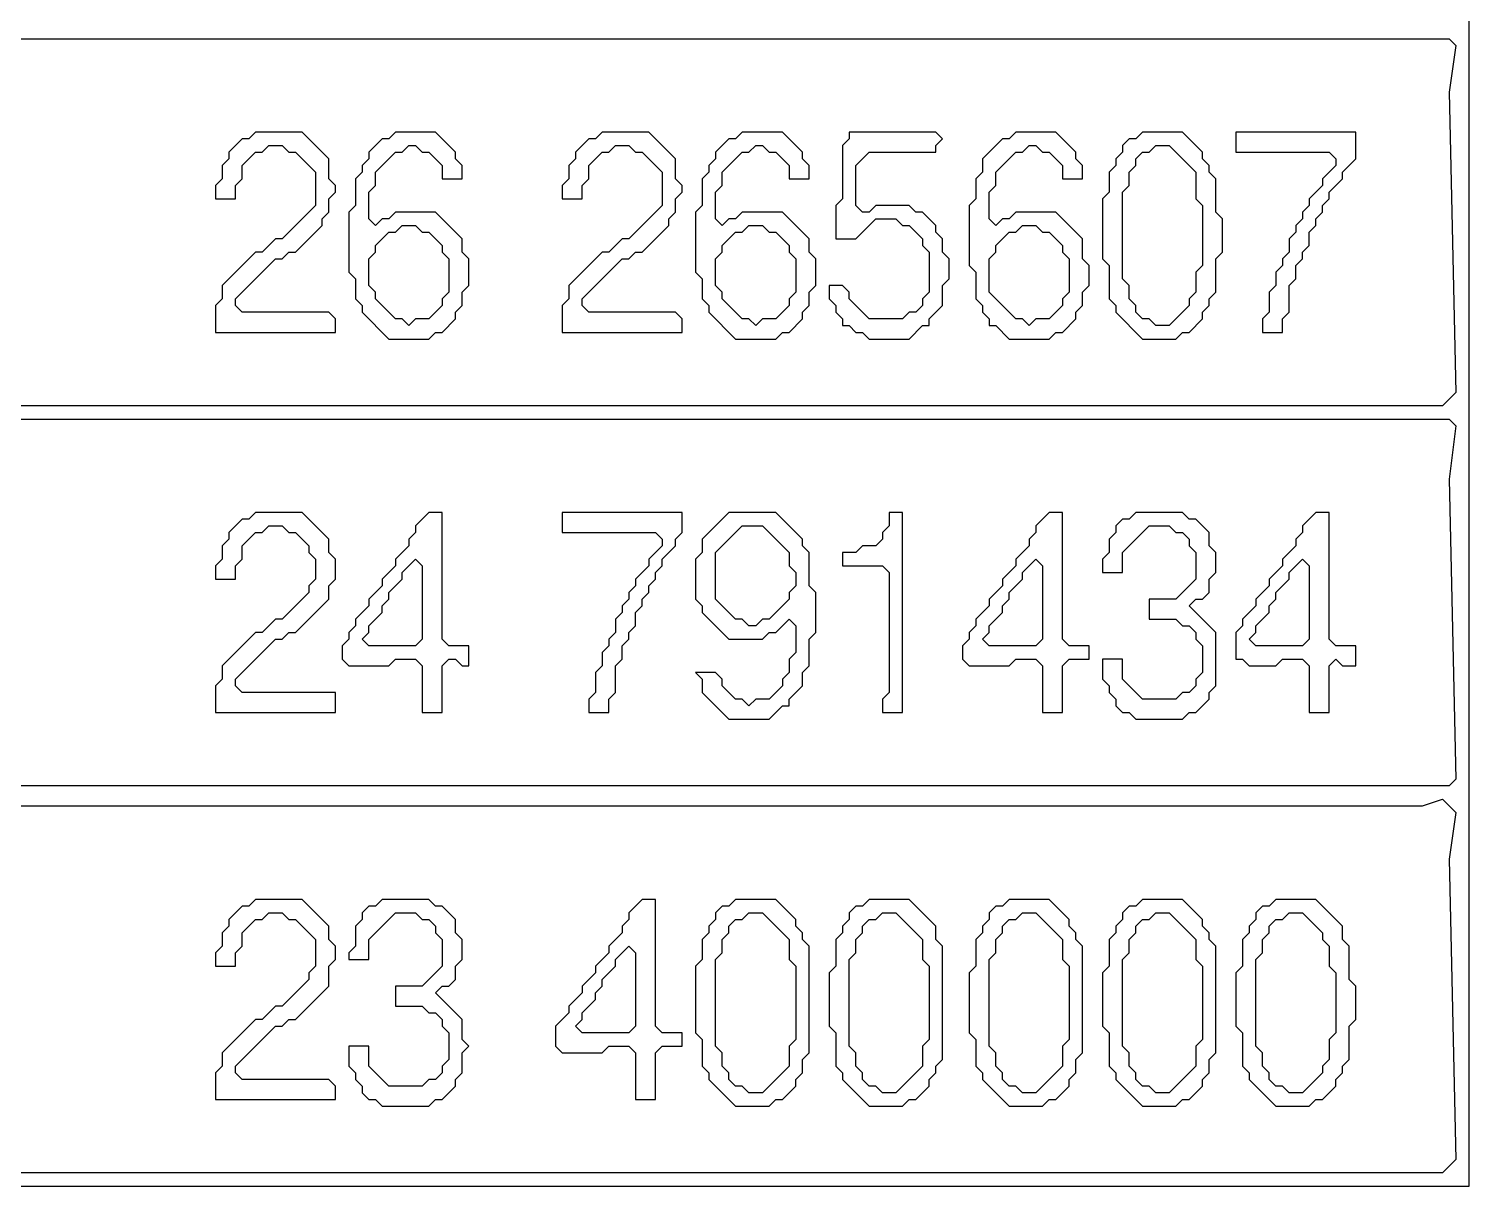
# Model space of a CAD drawing. Extents: x 17 to 323, y -435 to -5.
# Drawn here: x 232.3 to 253.9, y -262.3 to -244.95 of the extents above; entities that cross this region are included whole.
import ezdxf

# ---------------------------------------------------------------- set-up
doc = ezdxf.new("R2010")
doc.units = 0

msp = doc.modelspace()

# ---------------------------------------------------------------- linework, layer by layer
at = {"layer": 'CONTOURS'}
for p, q in [((253.9, -262.3), (253.9, -158.7)), ((210.9, -245.1), (253.6, -245.1)), ((253.6, -245.1), (253.7, -245.2)), ((253.7, -245.2), (253.6, -245.9)), ((253.6, -245.9), (253.7, -250.4)), ((235.5, -246.6), (235.3, -246.8)), ((235.6, -246.6), (235.5, -246.6)), ((235.7, -246.5), (235.6, -246.6)), ((236.4, -246.5), (235.7, -246.5)), ((236.8, -246.9), (236.4, -246.5)), ((237.6, -246.6), (237.4, -246.8)), ((237.7, -246.6), (237.6, -246.6)), ((237.8, -246.5), (237.7, -246.6)), ((238.4, -246.5), (237.8, -246.5)), ((238.7, -246.8), (238.4, -246.5)), ((240.7, -246.6), (240.5, -246.8)), ((240.8, -246.6), (240.7, -246.6)), ((240.9, -246.5), (240.8, -246.6)), ((241.6, -246.5), (240.9, -246.5)), ((242, -246.9), (241.6, -246.5)), ((242.8, -246.6), (242.6, -246.8)), ((242.9, -246.6), (242.8, -246.6)), ((243, -246.5), (242.9, -246.6)), ((243.6, -246.5), (243, -246.5)), ((243.9, -246.8), (243.6, -246.5)), ((244.6, -246.6), (244.5, -246.7)), ((244.6, -246.5), (244.6, -246.6)), ((245.9, -246.5), (244.6, -246.5)), ((246, -246.6), (245.9, -246.5)), ((245.9, -246.7), (246, -246.6)), ((246.9, -246.6), (246.6, -246.9)), ((247, -246.6), (246.9, -246.6)), ((247.1, -246.5), (247, -246.6)), ((247.7, -246.5), (247.1, -246.5)), ((248, -246.8), (247.7, -246.5)), ((248.8, -246.6), (248.7, -246.7)), ((248.9, -246.6), (248.8, -246.6)), ((249, -246.5), (248.9, -246.6)), ((249.6, -246.5), (249, -246.5)), ((249.9, -246.8), (249.6, -246.5)), ((252.2, -246.5), (250.4, -246.5)), ((250.4, -246.5), (250.4, -246.8)), ((252.2, -246.9), (252.2, -246.5)), ((235.3, -246.8), (235.3, -246.9)), ((235.5, -247), (235.7, -246.8)), ((235.7, -246.8), (235.8, -246.8)), ((235.8, -246.8), (235.9, -246.7)), ((235.9, -246.7), (236.1, -246.7)), ((236.1, -246.7), (236.2, -246.8)), ((236.2, -246.8), (236.3, -246.8)), ((236.3, -246.8), (236.6, -247.1)), ((237.4, -246.8), (237.4, -246.9)), ((237.5, -247.1), (237.8, -246.8)), ((237.8, -246.8), (237.9, -246.8)), ((237.9, -246.8), (238, -246.7)), ((238, -246.7), (238.1, -246.7)), ((238.1, -246.7), (238.2, -246.8)), ((238.2, -246.8), (238.3, -246.8)), ((238.3, -246.8), (238.5, -247)), ((238.7, -246.9), (238.7, -246.8)), ((240.5, -246.8), (240.5, -246.9)), ((240.7, -247), (240.9, -246.8)), ((240.9, -246.8), (241, -246.8)), ((241, -246.8), (241.1, -246.7)), ((241.1, -246.7), (241.3, -246.7)), ((241.3, -246.7), (241.4, -246.8)), ((241.4, -246.8), (241.5, -246.8)), ((241.5, -246.8), (241.8, -247.1)), ((242.6, -246.8), (242.6, -246.9)), ((242.7, -247.1), (243, -246.8)), ((243, -246.8), (243.1, -246.8)), ((243.1, -246.8), (243.2, -246.7)), ((243.2, -246.7), (243.3, -246.7)), ((243.3, -246.7), (243.4, -246.8)), ((243.4, -246.8), (243.5, -246.8)), ((243.5, -246.8), (243.7, -247)), ((243.9, -246.9), (243.9, -246.8)), ((244.5, -246.7), (244.5, -247.5)), ((244.7, -247), (244.9, -246.8)), ((244.9, -246.8), (245.9, -246.8)), ((245.9, -246.8), (245.9, -246.7)), ((246.8, -247.1), (247.1, -246.8)), ((247.1, -246.8), (247.2, -246.8)), ((247.2, -246.8), (247.3, -246.7)), ((247.3, -246.7), (247.4, -246.7)), ((247.4, -246.7), (247.5, -246.8)), ((247.5, -246.8), (247.6, -246.8)), ((247.6, -246.8), (247.8, -247)), ((248, -246.9), (248, -246.8)), ((248.7, -246.8), (248.6, -246.9)), ((248.7, -246.7), (248.7, -246.8)), ((248.9, -246.9), (249, -246.8)), ((249, -246.8), (249.1, -246.8)), ((249.1, -246.8), (249.2, -246.7)), ((249.2, -246.7), (249.4, -246.7)), ((249.4, -246.7), (249.8, -247.1)), ((249.9, -246.9), (249.9, -246.8)), ((250.4, -246.8), (251.8, -246.8)), ((251.8, -246.8), (251.9, -246.9)), ((235.3, -246.9), (235.2, -247)), ((235.2, -247), (235.2, -247.2)), ((235.5, -247.2), (235.5, -247)), ((236.6, -247.1), (236.6, -247.6)), ((236.8, -247.2), (236.8, -246.9)), ((237.3, -247.1), (237.2, -247.2)), ((237.4, -246.9), (237.3, -247)), ((237.3, -247), (237.3, -247.1)), ((237.5, -247.3), (237.5, -247.1)), ((238.5, -247), (238.5, -247.2)), ((238.8, -247), (238.7, -246.9)), ((238.8, -247.2), (238.8, -247)), ((240.5, -246.9), (240.4, -247)), ((240.4, -247), (240.4, -247.2)), ((240.7, -247.2), (240.7, -247)), ((241.8, -247.1), (241.8, -247.6)), ((242, -247.2), (242, -246.9)), ((242.5, -247.1), (242.4, -247.2)), ((242.6, -246.9), (242.5, -247)), ((242.5, -247), (242.5, -247.1)), ((242.7, -247.3), (242.7, -247.1)), ((243.7, -247), (243.7, -247.2)), ((244, -247), (243.9, -246.9)), ((244, -247.2), (244, -247)), ((244.7, -247.6), (244.7, -247)), ((246.6, -247.1), (246.5, -247.2)), ((246.6, -246.9), (246.6, -247.1)), ((246.8, -247.3), (246.8, -247.1)), ((247.8, -247), (247.8, -247.2)), ((248.1, -247), (248, -246.9)), ((248.1, -247.2), (248.1, -247)), ((248.6, -247), (248.5, -247.1)), ((248.5, -247.1), (248.5, -247.4)), ((248.6, -246.9), (248.6, -247)), ((248.8, -247.1), (248.9, -247)), ((248.8, -247.3), (248.8, -247.1)), ((248.9, -247), (248.9, -246.9)), ((249.8, -247.1), (249.8, -247.5)), ((250, -247), (249.9, -246.9)), ((250, -247.1), (250, -247)), ((250.1, -247.2), (250, -247.1)), ((251.9, -247), (251.7, -247.2)), ((251.9, -246.9), (251.9, -247)), ((252, -247.1), (252.2, -246.9)), ((252, -247.2), (252, -247.1)), ((235.2, -247.2), (235.1, -247.3)), ((235.1, -247.3), (235.1, -247.5)), ((235.4, -247.3), (235.5, -247.2)), ((235.4, -247.5), (235.4, -247.3)), ((236.9, -247.3), (236.8, -247.2)), ((236.9, -247.4), (236.9, -247.3)), ((237.2, -247.2), (237.2, -247.6)), ((237.4, -247.4), (237.5, -247.3)), ((238.5, -247.2), (238.8, -247.2)), ((240.4, -247.2), (240.3, -247.3)), ((240.3, -247.3), (240.3, -247.5)), ((240.6, -247.3), (240.7, -247.2)), ((240.6, -247.5), (240.6, -247.3)), ((242.1, -247.3), (242, -247.2)), ((242.1, -247.4), (242.1, -247.3)), ((242.4, -247.2), (242.4, -247.6)), ((242.6, -247.4), (242.7, -247.3)), ((243.7, -247.2), (244, -247.2)), ((246.5, -247.2), (246.5, -247.5)), ((246.7, -247.4), (246.8, -247.3)), ((247.8, -247.2), (248.1, -247.2)), ((248.7, -247.4), (248.8, -247.3)), ((250.1, -247.7), (250.1, -247.2)), ((251.7, -247.3), (251.5, -247.5)), ((251.7, -247.2), (251.7, -247.3)), ((251.8, -247.4), (252, -247.2)), ((235.1, -247.5), (235.4, -247.5)), ((236.8, -247.5), (236.9, -247.4)), ((236.8, -247.7), (236.8, -247.5)), ((237.4, -247.8), (237.4, -247.4)), ((240.3, -247.5), (240.6, -247.5)), ((242, -247.5), (242.1, -247.4)), ((242, -247.7), (242, -247.5)), ((242.6, -247.8), (242.6, -247.4)), ((244.5, -247.5), (244.4, -247.6)), ((246.5, -247.5), (246.4, -247.6)), ((246.7, -247.8), (246.7, -247.4)), ((248.5, -247.4), (248.4, -247.5)), ((248.4, -247.5), (248.4, -248.4)), ((248.7, -248.7), (248.7, -247.4)), ((249.8, -247.5), (249.9, -247.6)), ((251.5, -247.5), (251.5, -247.6)), ((251.7, -247.6), (251.8, -247.5)), ((251.8, -247.5), (251.8, -247.4)), ((236.6, -247.6), (236.1, -248.1)), ((236.7, -247.8), (236.8, -247.7)), ((237.2, -247.6), (237.1, -247.7)), ((237.1, -247.7), (237.1, -248.6)), ((237.8, -247.7), (237.7, -247.8)), ((238.4, -247.7), (237.8, -247.7)), ((238.8, -248.1), (238.4, -247.7)), ((241.8, -247.6), (241.3, -248.1)), ((241.9, -247.8), (242, -247.7)), ((242.4, -247.6), (242.3, -247.7)), ((242.3, -247.7), (242.3, -248.6)), ((243, -247.7), (242.9, -247.8)), ((243.6, -247.7), (243, -247.7)), ((244, -248.1), (243.6, -247.7)), ((244.4, -247.6), (244.4, -248.1)), ((244.8, -247.7), (244.7, -247.6)), ((244.9, -247.7), (244.8, -247.7)), ((245, -247.6), (244.9, -247.7)), ((245.5, -247.6), (245, -247.6)), ((245.6, -247.7), (245.5, -247.6)), ((245.7, -247.7), (245.6, -247.7)), ((245.9, -247.9), (245.7, -247.7)), ((246.4, -247.6), (246.4, -248.5)), ((247.1, -247.7), (247, -247.8)), ((247.7, -247.7), (247.1, -247.7)), ((248.1, -248.1), (247.7, -247.7)), ((249.9, -247.6), (249.9, -248.5)), ((250.2, -247.8), (250.1, -247.7)), ((251.5, -247.6), (251.4, -247.7)), ((251.4, -247.7), (251.4, -247.8)), ((251.6, -247.8), (251.7, -247.7)), ((251.7, -247.7), (251.7, -247.6)), ((236.3, -248.3), (236.7, -247.9)), ((236.7, -247.9), (236.7, -247.8)), ((237.5, -247.9), (237.4, -247.8)), ((237.6, -247.8), (237.5, -247.9)), ((237.7, -247.8), (237.6, -247.8)), ((237.8, -248), (237.9, -247.9)), ((237.9, -247.9), (238.1, -247.9)), ((238.1, -247.9), (238.2, -248)), ((241.5, -248.3), (241.9, -247.9)), ((241.9, -247.9), (241.9, -247.8)), ((242.7, -247.9), (242.6, -247.8)), ((242.8, -247.8), (242.7, -247.9)), ((242.9, -247.8), (242.8, -247.8)), ((243, -248), (243.1, -247.9)), ((243.1, -247.9), (243.3, -247.9)), ((243.3, -247.9), (243.4, -248)), ((244.7, -248.1), (245, -247.8)), ((245, -247.8), (245.3, -247.8)), ((245.3, -247.8), (245.4, -247.9)), ((245.4, -247.9), (245.5, -247.9)), ((245.5, -247.9), (245.7, -248.1)), ((245.9, -248), (245.9, -247.9)), ((246.8, -247.9), (246.7, -247.8)), ((246.9, -247.8), (246.8, -247.9)), ((247, -247.8), (246.9, -247.8)), ((247.1, -248), (247.2, -247.9)), ((247.2, -247.9), (247.4, -247.9)), ((247.4, -247.9), (247.5, -248)), ((250.2, -248.3), (250.2, -247.8)), ((251.4, -247.8), (251.3, -247.9)), ((251.3, -247.9), (251.3, -248)), ((251.5, -248), (251.6, -247.9)), ((251.6, -247.9), (251.6, -247.8)), ((236, -248.1), (235.8, -248.3)), ((236.1, -248.1), (236, -248.1)), ((237.5, -248.2), (237.7, -248)), ((237.7, -248), (237.8, -248)), ((238.2, -248), (238.3, -248)), ((238.3, -248), (238.5, -248.2)), ((238.8, -248.3), (238.8, -248.1)), ((241.2, -248.1), (241, -248.3)), ((241.3, -248.1), (241.2, -248.1)), ((242.7, -248.2), (242.9, -248)), ((242.9, -248), (243, -248)), ((243.4, -248), (243.5, -248)), ((243.5, -248), (243.7, -248.2)), ((244, -248.3), (244, -248.1)), ((244.4, -248.1), (244.7, -248.1)), ((245.7, -248.1), (245.7, -248.2)), ((246, -248.1), (245.9, -248)), ((246, -248.3), (246, -248.1)), ((246.8, -248.2), (247, -248)), ((247, -248), (247.1, -248)), ((247.5, -248), (247.6, -248)), ((247.6, -248), (247.8, -248.2)), ((248.1, -248.4), (248.1, -248.1)), ((251.3, -248), (251.2, -248.1)), ((251.2, -248.1), (251.2, -248.3)), ((251.5, -248.2), (251.5, -248)), ((235.7, -248.3), (235.2, -248.8)), ((235.8, -248.3), (235.7, -248.3)), ((236.1, -248.4), (236.2, -248.3)), ((236.2, -248.3), (236.3, -248.3)), ((237.4, -248.4), (237.5, -248.3)), ((237.5, -248.3), (237.5, -248.2)), ((238.5, -248.2), (238.5, -248.3)), ((238.5, -248.3), (238.6, -248.4)), ((238.9, -248.4), (238.8, -248.3)), ((240.9, -248.3), (240.4, -248.8)), ((241, -248.3), (240.9, -248.3)), ((241.3, -248.4), (241.4, -248.3)), ((241.4, -248.3), (241.5, -248.3)), ((242.6, -248.4), (242.7, -248.3)), ((242.7, -248.3), (242.7, -248.2)), ((243.7, -248.2), (243.7, -248.3)), ((243.7, -248.3), (243.8, -248.4)), ((244.1, -248.4), (244, -248.3)), ((245.7, -248.2), (245.8, -248.3)), ((245.8, -248.3), (245.8, -248.9)), ((246.1, -248.4), (246, -248.3)), ((246.7, -248.4), (246.8, -248.3)), ((246.8, -248.3), (246.8, -248.2)), ((247.8, -248.2), (247.8, -248.3)), ((247.8, -248.3), (247.9, -248.4)), ((250.1, -248.4), (250.2, -248.3)), ((251.2, -248.3), (251.1, -248.4)), ((251.4, -248.3), (251.5, -248.2)), ((251.4, -248.4), (251.4, -248.3)), ((235.4, -249), (236, -248.4)), ((236, -248.4), (236.1, -248.4)), ((237.1, -248.6), (237.2, -248.7)), ((237.4, -248.8), (237.4, -248.4)), ((238.6, -248.4), (238.6, -248.9)), ((238.9, -248.8), (238.9, -248.4)), ((240.6, -249), (241.2, -248.4)), ((241.2, -248.4), (241.3, -248.4)), ((242.3, -248.6), (242.4, -248.7)), ((242.6, -248.8), (242.6, -248.4)), ((243.8, -248.4), (243.8, -248.9)), ((244.1, -248.8), (244.1, -248.4)), ((246.1, -248.7), (246.1, -248.4)), ((246.4, -248.5), (246.5, -248.6)), ((246.5, -248.6), (246.5, -249)), ((246.7, -248.9), (246.7, -248.4)), ((247.9, -248.4), (247.9, -248.9)), ((248.2, -248.5), (248.1, -248.4)), ((248.2, -248.8), (248.2, -248.5)), ((248.4, -248.4), (248.5, -248.5)), ((248.5, -248.5), (248.5, -249)), ((249.9, -248.5), (249.8, -248.6)), ((249.8, -248.6), (249.8, -248.9)), ((250.1, -248.9), (250.1, -248.4)), ((251.1, -248.5), (251, -248.6)), ((251, -248.6), (251, -248.8)), ((251.1, -248.4), (251.1, -248.5)), ((251.3, -248.5), (251.4, -248.4)), ((251.3, -248.7), (251.3, -248.5)), ((235.2, -248.8), (235.2, -249)), ((237.2, -248.7), (237.2, -249)), ((237.5, -248.9), (237.4, -248.8)), ((238.8, -248.9), (238.9, -248.8)), ((240.4, -248.8), (240.4, -249)), ((242.4, -248.7), (242.4, -249)), ((242.7, -248.9), (242.6, -248.8)), ((244, -248.9), (244.1, -248.8)), ((244.5, -248.8), (244.3, -248.8)), ((244.3, -248.8), (244.3, -249)), ((244.6, -248.9), (244.5, -248.8)), ((246, -248.8), (246.1, -248.7)), ((246, -249.1), (246, -248.8)), ((248.1, -248.9), (248.2, -248.8)), ((248.8, -248.8), (248.7, -248.7)), ((248.8, -249), (248.8, -248.8)), ((251, -248.8), (250.9, -248.9)), ((251.2, -248.8), (251.3, -248.7)), ((251.2, -249.2), (251.2, -248.8)), ((235.2, -249), (235.1, -249.1)), ((235.4, -249.1), (235.4, -249)), ((237.2, -249), (237.3, -249.1)), ((237.5, -249), (237.5, -248.9)), ((237.8, -249.3), (237.5, -249)), ((238.6, -248.9), (238.5, -249)), ((238.5, -249), (238.5, -249.1)), ((238.8, -249.1), (238.8, -248.9)), ((240.4, -249), (240.3, -249.1)), ((240.6, -249.1), (240.6, -249)), ((242.4, -249), (242.5, -249.1)), ((242.7, -249), (242.7, -248.9)), ((243, -249.3), (242.7, -249)), ((243.8, -248.9), (243.7, -249)), ((243.7, -249), (243.7, -249.1)), ((244, -249.1), (244, -248.9)), ((244.3, -249), (244.4, -249.1)), ((244.6, -249), (244.6, -248.9)), ((244.9, -249.3), (244.6, -249)), ((245.8, -248.9), (245.7, -249)), ((245.7, -249), (245.7, -249.1)), ((246.5, -249), (246.6, -249.1)), ((247.1, -249.3), (246.7, -248.9)), ((247.9, -248.9), (247.8, -249)), ((247.8, -249), (247.8, -249.1)), ((248.1, -249.1), (248.1, -248.9)), ((248.5, -249), (248.6, -249.1)), ((248.9, -249.1), (248.8, -249)), ((249.8, -248.9), (249.7, -249)), ((249.7, -249), (249.7, -249.1)), ((250, -249), (250.1, -248.9)), ((250, -249.1), (250, -249)), ((250.9, -248.9), (250.9, -249.2)), ((235.1, -249.1), (235.1, -249.5)), ((235.5, -249.2), (235.4, -249.1)), ((236.8, -249.2), (235.5, -249.2)), ((236.9, -249.3), (236.8, -249.2)), ((237.3, -249.1), (237.3, -249.2)), ((237.3, -249.2), (237.7, -249.6)), ((238.5, -249.1), (238.3, -249.3)), ((238.7, -249.2), (238.8, -249.1)), ((238.7, -249.3), (238.7, -249.2)), ((240.3, -249.1), (240.3, -249.5)), ((240.7, -249.2), (240.6, -249.1)), ((242, -249.2), (240.7, -249.2)), ((242.1, -249.3), (242, -249.2)), ((242.5, -249.1), (242.5, -249.2)), ((242.5, -249.2), (242.9, -249.6)), ((243.7, -249.1), (243.5, -249.3)), ((243.9, -249.2), (244, -249.1)), ((243.9, -249.3), (243.9, -249.2)), ((244.4, -249.1), (244.4, -249.2)), ((244.4, -249.2), (244.5, -249.3)), ((245.5, -249.2), (245.4, -249.3)), ((245.6, -249.2), (245.5, -249.2)), ((245.7, -249.1), (245.6, -249.2)), ((245.8, -249.3), (246, -249.1)), ((246.6, -249.1), (246.6, -249.2)), ((246.6, -249.2), (246.7, -249.3)), ((247.8, -249.1), (247.6, -249.3)), ((248, -249.2), (248.1, -249.1)), ((248, -249.3), (248, -249.2)), ((248.6, -249.1), (248.6, -249.2)), ((248.6, -249.2), (249, -249.6)), ((248.9, -249.2), (248.9, -249.1)), ((249, -249.3), (248.9, -249.2)), ((249.7, -249.1), (249.4, -249.4)), ((249.9, -249.2), (250, -249.1)), ((249.9, -249.3), (249.9, -249.2)), ((250.9, -249.2), (250.8, -249.3)), ((251.1, -249.3), (251.2, -249.2)), ((236.9, -249.5), (236.9, -249.3)), ((237.9, -249.3), (237.8, -249.3)), ((238, -249.4), (237.9, -249.3)), ((238.1, -249.3), (238, -249.4)), ((238.3, -249.3), (238.1, -249.3)), ((238.5, -249.5), (238.7, -249.3)), ((242.1, -249.5), (242.1, -249.3)), ((243.1, -249.3), (243, -249.3)), ((243.2, -249.4), (243.1, -249.3)), ((243.3, -249.3), (243.2, -249.4)), ((243.5, -249.3), (243.3, -249.3)), ((243.7, -249.5), (243.9, -249.3)), ((244.5, -249.3), (244.5, -249.4)), ((244.5, -249.4), (244.6, -249.4)), ((244.6, -249.4), (244.7, -249.5)), ((245.4, -249.3), (244.9, -249.3)), ((245.5, -249.6), (245.7, -249.4)), ((245.7, -249.4), (245.8, -249.4)), ((245.8, -249.4), (245.8, -249.3)), ((246.7, -249.3), (246.7, -249.4)), ((246.7, -249.4), (246.8, -249.4)), ((246.8, -249.4), (247, -249.6)), ((247.2, -249.3), (247.1, -249.3)), ((247.3, -249.4), (247.2, -249.3)), ((247.4, -249.3), (247.3, -249.4)), ((247.6, -249.3), (247.4, -249.3)), ((247.8, -249.5), (248, -249.3)), ((249.1, -249.3), (249, -249.3)), ((249.2, -249.4), (249.1, -249.3)), ((249.4, -249.4), (249.2, -249.4)), ((249.7, -249.5), (249.9, -249.3)), ((250.8, -249.3), (250.8, -249.5)), ((251.1, -249.5), (251.1, -249.3)), ((235.1, -249.5), (236.9, -249.5)), ((237.7, -249.6), (238.3, -249.6)), ((238.3, -249.6), (238.4, -249.5)), ((238.4, -249.5), (238.5, -249.5)), ((240.3, -249.5), (242.1, -249.5)), ((242.9, -249.6), (243.5, -249.6)), ((243.5, -249.6), (243.6, -249.5)), ((243.6, -249.5), (243.7, -249.5)), ((244.7, -249.5), (244.8, -249.5)), ((244.8, -249.5), (244.9, -249.6)), ((244.9, -249.6), (245.5, -249.6)), ((247, -249.6), (247.6, -249.6)), ((247.6, -249.6), (247.7, -249.5)), ((247.7, -249.5), (247.8, -249.5)), ((249, -249.6), (249.5, -249.6)), ((249.5, -249.6), (249.6, -249.5)), ((249.6, -249.5), (249.7, -249.5)), ((250.8, -249.5), (251.1, -249.5)), ((253.7, -250.4), (253.5, -250.6)), ((253.5, -250.6), (210.9, -250.6)), ((210.9, -250.8), (253.6, -250.8)), ((253.6, -250.8), (253.7, -250.9)), ((253.7, -250.9), (253.6, -251.7)), ((253.6, -251.7), (253.7, -256.2)), ((235.7, -252.2), (235.6, -252.3)), ((236.4, -252.2), (235.7, -252.2)), ((236.8, -252.6), (236.4, -252.2)), ((238.3, -252.2), (238.1, -252.4)), ((238.5, -252.2), (238.3, -252.2)), ((238.5, -254.1), (238.5, -252.2)), ((242.1, -252.2), (240.3, -252.2)), ((240.3, -252.2), (240.3, -252.5)), ((242.1, -252.5), (242.1, -252.2)), ((242.8, -252.2), (242.4, -252.6)), ((243.5, -252.2), (242.8, -252.2)), ((243.9, -252.6), (243.5, -252.2)), ((245.2, -252.2), (245.2, -252.4)), ((245.4, -252.2), (245.2, -252.2)), ((245.4, -255.2), (245.4, -252.2)), ((247.6, -252.2), (247.4, -252.4)), ((247.8, -252.2), (247.6, -252.2)), ((247.8, -254.1), (247.8, -252.2)), ((248.9, -252.2), (248.8, -252.3)), ((249.6, -252.2), (248.9, -252.2)), ((249.7, -252.3), (249.6, -252.2)), ((251.6, -252.2), (251.4, -252.4)), ((251.8, -252.2), (251.6, -252.2)), ((251.8, -254.1), (251.8, -252.2)), ((235.5, -252.3), (235.3, -252.5)), ((235.3, -252.5), (235.3, -252.6)), ((235.6, -252.3), (235.5, -252.3)), ((235.5, -252.7), (235.7, -252.5)), ((235.7, -252.5), (235.8, -252.5)), ((235.8, -252.5), (235.9, -252.4)), ((235.9, -252.4), (236.1, -252.4)), ((236.1, -252.4), (236.2, -252.5)), ((236.2, -252.5), (236.3, -252.5)), ((236.3, -252.5), (236.5, -252.7)), ((238.1, -252.5), (238, -252.6)), ((238.1, -252.4), (238.1, -252.5)), ((240.3, -252.5), (241.7, -252.5)), ((241.7, -252.5), (241.8, -252.6)), ((242, -252.6), (242.1, -252.5)), ((242.6, -252.8), (243, -252.4)), ((243, -252.4), (243.3, -252.4)), ((243.3, -252.4), (243.7, -252.8)), ((245.2, -252.4), (245.1, -252.5)), ((245.1, -252.5), (245.1, -252.6)), ((247.4, -252.5), (247.3, -252.6)), ((247.4, -252.4), (247.4, -252.5)), ((248.6, -252.5), (248.5, -252.6)), ((248.7, -252.3), (248.6, -252.4)), ((248.6, -252.4), (248.6, -252.5)), ((248.8, -252.3), (248.7, -252.3)), ((248.7, -252.8), (249.1, -252.4)), ((249.1, -252.4), (249.4, -252.4)), ((249.4, -252.4), (249.5, -252.5)), ((249.5, -252.5), (249.6, -252.5)), ((249.6, -252.5), (249.7, -252.6)), ((249.8, -252.3), (249.7, -252.3)), ((250, -252.5), (249.8, -252.3)), ((250, -252.7), (250, -252.5)), ((251.4, -252.5), (251.3, -252.6)), ((251.4, -252.4), (251.4, -252.5)), ((235.3, -252.6), (235.2, -252.7)), ((235.2, -252.7), (235.2, -252.9)), ((235.5, -252.9), (235.5, -252.7)), ((236.5, -252.7), (236.5, -252.8)), ((236.8, -252.8), (236.8, -252.6)), ((238, -252.7), (237.8, -252.9)), ((238, -252.6), (238, -252.7)), ((241.8, -252.7), (241.6, -252.9)), ((241.8, -252.6), (241.8, -252.7)), ((241.8, -252.9), (242, -252.7)), ((242, -252.7), (242, -252.6)), ((242.4, -252.6), (242.4, -252.8)), ((243.9, -252.7), (243.9, -252.6)), ((244, -252.8), (243.9, -252.7)), ((244.8, -252.7), (244.7, -252.8)), ((245, -252.7), (244.8, -252.7)), ((245.1, -252.6), (245, -252.7)), ((247.3, -252.7), (247.1, -252.9)), ((247.3, -252.6), (247.3, -252.7)), ((248.5, -252.6), (248.5, -252.8)), ((249.7, -252.6), (249.7, -252.7)), ((249.7, -252.7), (249.8, -252.8)), ((250.1, -252.8), (250, -252.7)), ((251.3, -252.7), (251.1, -252.9)), ((251.3, -252.6), (251.3, -252.7)), ((235.2, -252.9), (235.1, -253)), ((235.4, -253), (235.5, -252.9)), ((236.5, -252.8), (236.6, -252.9)), ((236.6, -252.9), (236.6, -253.2)), ((236.9, -252.9), (236.8, -252.8)), ((236.9, -253.2), (236.9, -252.9)), ((237.8, -252.9), (237.8, -253)), ((237.9, -253.1), (238.1, -252.9)), ((238.1, -252.9), (238.2, -253)), ((241.6, -252.9), (241.6, -253)), ((241.8, -253), (241.8, -252.9)), ((242.4, -252.8), (242.3, -252.9)), ((242.3, -252.9), (242.3, -253.5)), ((242.6, -253.5), (242.6, -252.8)), ((243.7, -252.8), (243.7, -253)), ((244, -253.3), (244, -252.8)), ((244.7, -252.8), (244.5, -252.8)), ((244.5, -252.8), (244.5, -253)), ((247.1, -252.9), (247.1, -253)), ((247.2, -253.1), (247.4, -252.9)), ((247.4, -252.9), (247.5, -253)), ((248.5, -252.8), (248.4, -252.9)), ((248.4, -252.9), (248.4, -253.1)), ((248.7, -253.1), (248.7, -252.8)), ((249.8, -252.8), (249.8, -253.2)), ((250.1, -253.1), (250.1, -252.8)), ((251.1, -252.9), (251.1, -253)), ((251.2, -253.1), (251.4, -252.9)), ((251.4, -252.9), (251.5, -253)), ((235.1, -253), (235.1, -253.2)), ((235.4, -253.2), (235.4, -253)), ((237.8, -253), (237.6, -253.2)), ((237.9, -253.2), (237.9, -253.1)), ((238.2, -253), (238.2, -254.1)), ((241.6, -253), (241.4, -253.2)), ((241.7, -253.1), (241.8, -253)), ((241.7, -253.2), (241.7, -253.1)), ((243.7, -253), (243.8, -253.1)), ((243.8, -253.1), (243.8, -253.3)), ((244.5, -253), (245.1, -253)), ((245.1, -253), (245.2, -253.1)), ((245.2, -253.1), (245.2, -254.9)), ((247.1, -253), (246.9, -253.2)), ((247.2, -253.2), (247.2, -253.1)), ((247.5, -253), (247.5, -254.1)), ((248.4, -253.1), (248.7, -253.1)), ((250, -253.2), (250.1, -253.1)), ((251.1, -253), (250.9, -253.2)), ((251.2, -253.2), (251.2, -253.1)), ((251.5, -253), (251.5, -254.1)), ((235.1, -253.2), (235.4, -253.2)), ((236.6, -253.2), (236.5, -253.3)), ((236.5, -253.3), (236.5, -253.4)), ((236.8, -253.3), (236.9, -253.2)), ((236.8, -253.5), (236.8, -253.3)), ((237.6, -253.3), (237.4, -253.5)), ((237.6, -253.2), (237.6, -253.3)), ((237.7, -253.4), (237.9, -253.2)), ((241.4, -253.3), (241.3, -253.4)), ((241.4, -253.2), (241.4, -253.3)), ((241.6, -253.3), (241.7, -253.2)), ((241.6, -253.4), (241.6, -253.3)), ((243.8, -253.3), (243.7, -253.4)), ((244.1, -253.4), (244, -253.3)), ((246.9, -253.3), (246.7, -253.5)), ((246.9, -253.2), (246.9, -253.3)), ((247, -253.4), (247.2, -253.2)), ((249.8, -253.2), (249.5, -253.5)), ((250, -253.4), (250, -253.2)), ((250.9, -253.3), (250.7, -253.5)), ((250.9, -253.2), (250.9, -253.3)), ((251, -253.4), (251.2, -253.2)), ((236.5, -253.4), (236.1, -253.8)), ((236.3, -254), (236.8, -253.5)), ((237.4, -253.5), (237.4, -253.6)), ((237.6, -253.6), (237.7, -253.5)), ((237.7, -253.5), (237.7, -253.4)), ((241.3, -253.5), (241.2, -253.6)), ((241.3, -253.4), (241.3, -253.5)), ((241.5, -253.5), (241.6, -253.4)), ((241.5, -253.6), (241.5, -253.5)), ((242.3, -253.5), (242.4, -253.6)), ((242.9, -253.8), (242.6, -253.5)), ((243.7, -253.5), (243.4, -253.8)), ((243.7, -253.4), (243.7, -253.5)), ((244.1, -254), (244.1, -253.4)), ((246.7, -253.5), (246.7, -253.6)), ((246.9, -253.6), (247, -253.5)), ((247, -253.5), (247, -253.4)), ((249.5, -253.5), (249.1, -253.5)), ((249.1, -253.5), (249.1, -253.8)), ((249.7, -253.6), (249.8, -253.5)), ((249.8, -253.5), (249.9, -253.5)), ((249.9, -253.5), (250, -253.4)), ((250.7, -253.5), (250.7, -253.6)), ((250.9, -253.6), (251, -253.5)), ((251, -253.5), (251, -253.4)), ((237.4, -253.6), (237.2, -253.8)), ((237.4, -253.9), (237.6, -253.7)), ((237.6, -253.7), (237.6, -253.6)), ((241.2, -253.7), (241.1, -253.8)), ((241.2, -253.6), (241.2, -253.7)), ((241.4, -253.7), (241.5, -253.6)), ((241.4, -253.9), (241.4, -253.7)), ((242.4, -253.6), (242.4, -253.7)), ((242.4, -253.7), (242.8, -254.1)), ((246.7, -253.6), (246.5, -253.8)), ((246.7, -253.9), (246.9, -253.7)), ((246.9, -253.7), (246.9, -253.6)), ((250.1, -254), (249.7, -253.6)), ((250.7, -253.6), (250.5, -253.8)), ((250.7, -253.9), (250.9, -253.7)), ((250.9, -253.7), (250.9, -253.6)), ((235.7, -254), (235.2, -254.5)), ((235.8, -254), (235.7, -254)), ((236, -253.8), (235.8, -254)), ((236.1, -253.8), (236, -253.8)), ((236.1, -254.1), (236.2, -254)), ((236.2, -254), (236.3, -254)), ((237.2, -253.9), (237.1, -254)), ((237.1, -254), (237.1, -254.1)), ((237.2, -253.8), (237.2, -253.9)), ((237.3, -254.1), (237.4, -254)), ((237.4, -254), (237.4, -253.9)), ((241.1, -254), (241, -254.1)), ((241.1, -253.8), (241.1, -254)), ((241.3, -254), (241.4, -253.9)), ((241.3, -254.1), (241.3, -254)), ((243, -253.8), (242.9, -253.8)), ((243.1, -253.9), (243, -253.8)), ((243.2, -253.9), (243.1, -253.9)), ((243.3, -253.8), (243.2, -253.9)), ((243.4, -253.8), (243.3, -253.8)), ((243.3, -254.1), (243.4, -254)), ((243.4, -254), (243.5, -254)), ((243.5, -254), (243.7, -253.8)), ((243.7, -253.8), (243.8, -253.9)), ((243.8, -253.9), (243.8, -254.3)), ((244, -254.1), (244.1, -254)), ((246.5, -253.9), (246.4, -254)), ((246.4, -254), (246.4, -254.1)), ((246.5, -253.8), (246.5, -253.9)), ((246.6, -254.1), (246.7, -254)), ((246.7, -254), (246.7, -253.9)), ((249.1, -253.8), (249.5, -253.8)), ((249.5, -253.8), (249.6, -253.9)), ((249.6, -253.9), (249.7, -253.9)), ((249.7, -253.9), (249.8, -254)), ((249.8, -254), (249.8, -254.1)), ((250.1, -254.8), (250.1, -254)), ((250.5, -253.9), (250.4, -254)), ((250.4, -254), (250.4, -254.4)), ((250.5, -253.8), (250.5, -253.9)), ((250.6, -254.1), (250.7, -254)), ((250.7, -254), (250.7, -253.9)), ((235.4, -254.7), (236, -254.1)), ((236, -254.1), (236.1, -254.1)), ((237.1, -254.1), (237, -254.2)), ((237, -254.2), (237, -254.4)), ((237.4, -254.2), (237.3, -254.1)), ((238.1, -254.2), (237.4, -254.2)), ((238.2, -254.1), (238.1, -254.2)), ((238.6, -254.2), (238.5, -254.1)), ((238.9, -254.2), (238.6, -254.2)), ((238.9, -254.5), (238.9, -254.2)), ((241, -254.2), (240.9, -254.3)), ((241, -254.1), (241, -254.2)), ((241.2, -254.2), (241.3, -254.1)), ((241.2, -254.4), (241.2, -254.2)), ((242.8, -254.1), (243.3, -254.1)), ((244, -254.5), (244, -254.1)), ((246.4, -254.1), (246.3, -254.2)), ((246.3, -254.2), (246.3, -254.4)), ((246.7, -254.2), (246.6, -254.1)), ((247.4, -254.2), (246.7, -254.2)), ((247.5, -254.1), (247.4, -254.2)), ((247.9, -254.2), (247.8, -254.1)), ((248.2, -254.2), (247.9, -254.2)), ((248.2, -254.4), (248.2, -254.2)), ((249.8, -254.1), (249.9, -254.2)), ((249.9, -254.2), (249.9, -254.6)), ((250.7, -254.2), (250.6, -254.1)), ((251.4, -254.2), (250.7, -254.2)), ((251.5, -254.1), (251.4, -254.2)), ((251.9, -254.2), (251.8, -254.1)), ((252.2, -254.2), (251.9, -254.2)), ((252.2, -254.5), (252.2, -254.2)), ((237, -254.4), (237.1, -254.5)), ((237.7, -254.5), (237.8, -254.4)), ((237.8, -254.4), (238.1, -254.4)), ((238.1, -254.4), (238.2, -254.5)), ((238.5, -254.5), (238.6, -254.4)), ((238.6, -254.4), (238.7, -254.4)), ((238.7, -254.4), (238.8, -254.5)), ((240.9, -254.3), (240.9, -254.5)), ((241.1, -254.5), (241.2, -254.4)), ((243.8, -254.3), (243.7, -254.4)), ((243.7, -254.4), (243.7, -254.6)), ((246.3, -254.4), (246.4, -254.5)), ((247, -254.5), (247.1, -254.4)), ((247.1, -254.4), (247.4, -254.4)), ((247.4, -254.4), (247.5, -254.5)), ((247.8, -254.5), (247.9, -254.4)), ((247.9, -254.4), (248.2, -254.4)), ((248.7, -254.4), (248.4, -254.4)), ((248.4, -254.4), (248.4, -254.7)), ((248.7, -254.7), (248.7, -254.4)), ((250.4, -254.4), (250.5, -254.4)), ((250.5, -254.4), (250.6, -254.5)), ((251, -254.5), (251.1, -254.4)), ((251.1, -254.4), (251.4, -254.4)), ((251.4, -254.4), (251.5, -254.5)), ((251.8, -254.5), (251.9, -254.4)), ((251.9, -254.4), (252, -254.5)), ((235.2, -254.5), (235.2, -254.7)), ((237.1, -254.5), (237.7, -254.5)), ((238.2, -254.5), (238.2, -255.2)), ((238.5, -255.2), (238.5, -254.5)), ((238.8, -254.5), (238.9, -254.5)), ((240.9, -254.5), (240.8, -254.6)), ((240.8, -254.6), (240.8, -254.9)), ((241.1, -254.9), (241.1, -254.5)), ((242.6, -254.6), (242.3, -254.6)), ((242.3, -254.6), (242.4, -254.7)), ((242.7, -254.7), (242.6, -254.6)), ((243.7, -254.6), (243.6, -254.7)), ((243.9, -254.6), (244, -254.5)), ((243.9, -254.8), (243.9, -254.6)), ((246.4, -254.5), (247, -254.5)), ((247.5, -254.5), (247.5, -255.2)), ((247.8, -255.2), (247.8, -254.5)), ((249.9, -254.6), (249.8, -254.7)), ((250.6, -254.5), (251, -254.5)), ((251.5, -254.5), (251.5, -255.2)), ((251.8, -255.2), (251.8, -254.5)), ((252, -254.5), (252.2, -254.5)), ((235.2, -254.7), (235.1, -254.8)), ((235.1, -254.8), (235.1, -255.2)), ((235.4, -254.8), (235.4, -254.7)), ((235.5, -254.9), (235.4, -254.8)), ((242.4, -254.7), (242.4, -254.9)), ((242.7, -254.8), (242.7, -254.7)), ((242.9, -255), (242.7, -254.8)), ((243.6, -254.8), (243.4, -255)), ((243.6, -254.7), (243.6, -254.8)), ((243.7, -255), (243.9, -254.8)), ((248.4, -254.7), (248.5, -254.8)), ((248.5, -254.8), (248.5, -254.9)), ((249, -255), (248.7, -254.7)), ((249.8, -254.8), (249.7, -254.9)), ((249.8, -254.7), (249.8, -254.8)), ((250, -254.9), (250.1, -254.8)), ((236.9, -254.9), (235.5, -254.9)), ((236.9, -255.2), (236.9, -254.9)), ((240.8, -254.9), (240.7, -255)), ((240.7, -255), (240.7, -255.2)), ((241, -255), (241.1, -254.9)), ((241, -255.2), (241, -255)), ((242.4, -254.9), (242.8, -255.3)), ((243, -255), (242.9, -255)), ((243.1, -255.1), (243, -255)), ((243.2, -255), (243.1, -255.1)), ((243.4, -255), (243.2, -255)), ((243.7, -255.1), (243.7, -255)), ((245.2, -254.9), (245.1, -255)), ((245.1, -255), (245.1, -255.2)), ((248.5, -254.9), (248.6, -255)), ((248.6, -255), (248.6, -255.1)), ((249.5, -255), (249, -255)), ((249.6, -254.9), (249.5, -255)), ((249.7, -254.9), (249.6, -254.9)), ((249.8, -255.2), (250, -255)), ((250, -255), (250, -254.9)), ((235.1, -255.2), (236.9, -255.2)), ((238.2, -255.2), (238.5, -255.2)), ((240.7, -255.2), (241, -255.2)), ((242.8, -255.3), (243.4, -255.3)), ((243.4, -255.3), (243.6, -255.1)), ((243.6, -255.1), (243.7, -255.1)), ((245.1, -255.2), (245.4, -255.2)), ((247.5, -255.2), (247.8, -255.2)), ((248.6, -255.1), (248.7, -255.2)), ((248.7, -255.2), (248.8, -255.2)), ((248.8, -255.2), (248.9, -255.3)), ((248.9, -255.3), (249.6, -255.3)), ((249.6, -255.3), (249.7, -255.2)), ((249.7, -255.2), (249.8, -255.2)), ((251.5, -255.2), (251.8, -255.2)), ((253.6, -256.3), (210.9, -256.3)), ((253.7, -256.2), (253.6, -256.3)), ((211.3, -256.6), (253.2, -256.6)), ((253.2, -256.6), (253.5, -256.5)), ((253.5, -256.5), (253.7, -256.7)), ((253.7, -256.7), (253.6, -257.4)), ((253.6, -257.4), (253.7, -261.9)), ((235.5, -258.1), (235.3, -258.3)), ((235.6, -258.1), (235.5, -258.1)), ((235.7, -258), (235.6, -258.1)), ((236.4, -258), (235.7, -258)), ((236.8, -258.4), (236.4, -258)), ((237.4, -258.1), (237.3, -258.2)), ((237.5, -258.1), (237.4, -258.1)), ((237.6, -258), (237.5, -258.1)), ((238.3, -258), (237.6, -258)), ((238.4, -258.1), (238.3, -258)), ((238.5, -258.1), (238.4, -258.1)), ((238.7, -258.3), (238.5, -258.1)), ((241.5, -258), (241.3, -258.2)), ((241.7, -258), (241.5, -258)), ((241.7, -259.9), (241.7, -258)), ((242.7, -258.1), (242.6, -258.2)), ((242.8, -258.1), (242.7, -258.1)), ((242.9, -258), (242.8, -258.1)), ((243.5, -258), (242.9, -258)), ((243.8, -258.3), (243.5, -258)), ((244.7, -258.1), (244.6, -258.2)), ((244.8, -258.1), (244.7, -258.1)), ((244.9, -258), (244.8, -258.1)), ((245.5, -258), (244.9, -258)), ((245.9, -258.4), (245.5, -258)), ((246.8, -258.1), (246.7, -258.2)), ((246.9, -258.1), (246.8, -258.1)), ((247, -258), (246.9, -258.1)), ((247.6, -258), (247, -258)), ((247.9, -258.3), (247.6, -258)), ((248.8, -258.1), (248.7, -258.2)), ((248.9, -258.1), (248.8, -258.1)), ((249, -258), (248.9, -258.1)), ((249.6, -258), (249, -258)), ((249.9, -258.3), (249.6, -258)), ((250.8, -258.1), (250.7, -258.2)), ((250.9, -258.1), (250.8, -258.1)), ((251, -258), (250.9, -258.1)), ((251.6, -258), (251, -258)), ((252, -258.4), (251.6, -258)), ((235.3, -258.3), (235.3, -258.4)), ((235.5, -258.5), (235.7, -258.3)), ((235.7, -258.3), (235.8, -258.3)), ((235.8, -258.3), (235.9, -258.2)), ((235.9, -258.2), (236.1, -258.2)), ((236.1, -258.2), (236.2, -258.3)), ((236.2, -258.3), (236.3, -258.3)), ((236.3, -258.3), (236.6, -258.6)), ((237.3, -258.3), (237.2, -258.4)), ((237.3, -258.2), (237.3, -258.3)), ((237.4, -258.6), (237.8, -258.2)), ((237.8, -258.2), (238.1, -258.2)), ((238.1, -258.2), (238.2, -258.3)), ((238.2, -258.3), (238.3, -258.3)), ((238.3, -258.3), (238.4, -258.4)), ((238.7, -258.5), (238.7, -258.3)), ((241.3, -258.3), (241.2, -258.4)), ((241.3, -258.2), (241.3, -258.3)), ((242.6, -258.3), (242.5, -258.4)), ((242.6, -258.2), (242.6, -258.3)), ((242.8, -258.4), (242.9, -258.3)), ((242.9, -258.3), (243, -258.3)), ((243, -258.3), (243.1, -258.2)), ((243.1, -258.2), (243.3, -258.2)), ((243.3, -258.2), (243.7, -258.6)), ((243.8, -258.4), (243.8, -258.3)), ((244.6, -258.3), (244.5, -258.4)), ((244.6, -258.2), (244.6, -258.3)), ((244.8, -258.4), (244.9, -258.3)), ((244.9, -258.3), (245, -258.3)), ((245, -258.3), (245.1, -258.2)), ((245.1, -258.2), (245.3, -258.2)), ((245.3, -258.2), (245.7, -258.6)), ((246.7, -258.3), (246.6, -258.4)), ((246.7, -258.2), (246.7, -258.3)), ((246.9, -258.4), (247, -258.3)), ((247, -258.3), (247.1, -258.3)), ((247.1, -258.3), (247.2, -258.2)), ((247.2, -258.2), (247.4, -258.2)), ((247.4, -258.2), (247.8, -258.6)), ((247.9, -258.4), (247.9, -258.3)), ((248.7, -258.3), (248.6, -258.4)), ((248.7, -258.2), (248.7, -258.3)), ((248.9, -258.4), (249, -258.3)), ((249, -258.3), (249.1, -258.3)), ((249.1, -258.3), (249.2, -258.2)), ((249.2, -258.2), (249.4, -258.2)), ((249.4, -258.2), (249.8, -258.6)), ((249.9, -258.4), (249.9, -258.3)), ((250.7, -258.3), (250.6, -258.4)), ((250.7, -258.2), (250.7, -258.3)), ((250.9, -258.4), (251, -258.3)), ((251, -258.3), (251.1, -258.3)), ((251.1, -258.3), (251.2, -258.2)), ((251.2, -258.2), (251.4, -258.2)), ((251.4, -258.2), (251.7, -258.5)), ((235.3, -258.4), (235.2, -258.5)), ((235.2, -258.5), (235.2, -258.7)), ((235.5, -258.7), (235.5, -258.5)), ((236.8, -258.6), (236.8, -258.4)), ((237.2, -258.4), (237.2, -258.7)), ((238.4, -258.4), (238.4, -258.5)), ((238.4, -258.5), (238.5, -258.6)), ((238.8, -258.6), (238.7, -258.5)), ((241.2, -258.5), (241, -258.7)), ((241.2, -258.4), (241.2, -258.5)), ((242.5, -258.5), (242.4, -258.6)), ((242.5, -258.4), (242.5, -258.5)), ((242.7, -258.6), (242.8, -258.5)), ((242.8, -258.5), (242.8, -258.4)), ((243.9, -258.5), (243.8, -258.4)), ((243.9, -258.6), (243.9, -258.5)), ((244.5, -258.5), (244.4, -258.6)), ((244.5, -258.4), (244.5, -258.5)), ((244.7, -258.6), (244.8, -258.5)), ((244.8, -258.5), (244.8, -258.4)), ((245.9, -258.6), (245.9, -258.4)), ((246.6, -258.5), (246.5, -258.6)), ((246.6, -258.4), (246.6, -258.5)), ((246.8, -258.6), (246.9, -258.5)), ((246.9, -258.5), (246.9, -258.4)), ((248, -258.5), (247.9, -258.4)), ((248, -258.6), (248, -258.5)), ((248.6, -258.5), (248.5, -258.6)), ((248.6, -258.4), (248.6, -258.5)), ((248.8, -258.6), (248.9, -258.5)), ((248.9, -258.5), (248.9, -258.4)), ((250, -258.5), (249.9, -258.4)), ((250, -258.6), (250, -258.5)), ((250.6, -258.5), (250.5, -258.6)), ((250.6, -258.4), (250.6, -258.5)), ((250.8, -258.6), (250.9, -258.5)), ((250.9, -258.5), (250.9, -258.4)), ((251.7, -258.5), (251.7, -258.6)), ((252, -258.6), (252, -258.4)), ((235.2, -258.7), (235.1, -258.8)), ((235.4, -258.8), (235.5, -258.7)), ((236.6, -258.6), (236.6, -259)), ((236.9, -258.7), (236.8, -258.6)), ((236.9, -258.9), (236.9, -258.7)), ((237.2, -258.7), (237.1, -258.8)), ((237.4, -258.9), (237.4, -258.6)), ((238.5, -258.6), (238.5, -259)), ((238.8, -258.9), (238.8, -258.6)), ((241, -258.7), (241, -258.8)), ((241.1, -258.9), (241.3, -258.7)), ((241.3, -258.7), (241.4, -258.8)), ((242.4, -258.6), (242.4, -258.9)), ((242.7, -258.8), (242.7, -258.6)), ((243.7, -258.6), (243.7, -258.9)), ((244, -258.7), (243.9, -258.6)), ((244, -260.3), (244, -258.7)), ((244.4, -258.6), (244.4, -259)), ((244.7, -258.8), (244.7, -258.6)), ((245.7, -258.6), (245.7, -258.9)), ((246, -258.7), (245.9, -258.6)), ((246, -260.4), (246, -258.7)), ((246.5, -258.6), (246.5, -259)), ((246.8, -258.8), (246.8, -258.6)), ((247.8, -258.6), (247.8, -258.9)), ((248.1, -258.7), (248, -258.6)), ((248.1, -260.3), (248.1, -258.7)), ((248.5, -258.6), (248.5, -259)), ((248.8, -258.8), (248.8, -258.6)), ((249.8, -258.6), (249.8, -258.9)), ((250.1, -258.7), (250, -258.6)), ((250.1, -260.3), (250.1, -258.7)), ((250.5, -258.6), (250.5, -259)), ((250.8, -258.8), (250.8, -258.6)), ((251.7, -258.6), (251.8, -258.7)), ((251.8, -258.7), (251.8, -259)), ((252.1, -258.7), (252, -258.6)), ((252.1, -259.2), (252.1, -258.7)), ((235.1, -258.8), (235.1, -259)), ((235.4, -259), (235.4, -258.8)), ((236.8, -259), (236.9, -258.9)), ((237.1, -258.8), (237.1, -258.9)), ((237.1, -258.9), (237.4, -258.9)), ((238.7, -259), (238.8, -258.9)), ((241, -258.8), (240.8, -259)), ((241.1, -259), (241.1, -258.9)), ((241.4, -258.8), (241.4, -259.9)), ((242.4, -258.9), (242.3, -259)), ((242.6, -258.9), (242.7, -258.8)), ((242.6, -260.2), (242.6, -258.9)), ((243.7, -258.9), (243.8, -259)), ((244.6, -258.9), (244.7, -258.8)), ((244.6, -260.2), (244.6, -258.9)), ((245.7, -258.9), (245.8, -259)), ((246.7, -258.9), (246.8, -258.8)), ((246.7, -260.2), (246.7, -258.9)), ((247.8, -258.9), (247.9, -259)), ((248.7, -258.9), (248.8, -258.8)), ((248.7, -260.2), (248.7, -258.9)), ((249.8, -258.9), (249.9, -259)), ((250.7, -258.9), (250.8, -258.8)), ((250.7, -260.2), (250.7, -258.9)), ((235.1, -259), (235.4, -259)), ((236.6, -259), (236.5, -259.1)), ((236.5, -259.1), (236.5, -259.2)), ((236.8, -259.3), (236.8, -259)), ((238.5, -259), (238.2, -259.3)), ((238.7, -259.2), (238.7, -259)), ((240.8, -259.1), (240.6, -259.3)), ((240.8, -259), (240.8, -259.1)), ((240.9, -259.2), (241.1, -259)), ((242.3, -259), (242.3, -260)), ((243.8, -259), (243.8, -260.1)), ((244.4, -259), (244.3, -259.1)), ((244.3, -259.1), (244.3, -259.9)), ((245.8, -259), (245.8, -260.1)), ((246.5, -259), (246.4, -259.1)), ((246.4, -259.1), (246.4, -260)), ((247.9, -259), (247.9, -260.1)), ((248.5, -259), (248.4, -259.1)), ((248.4, -259.1), (248.4, -259.9)), ((249.9, -259), (249.9, -260.1)), ((250.5, -259), (250.4, -259.1)), ((250.4, -259.1), (250.4, -259.9)), ((251.8, -259), (251.9, -259.1)), ((251.9, -259.1), (251.9, -260)), ((236.5, -259.2), (236.1, -259.6)), ((236.3, -259.8), (236.8, -259.3)), ((238.2, -259.3), (237.8, -259.3)), ((237.8, -259.3), (237.8, -259.6)), ((238.4, -259.4), (238.5, -259.3)), ((238.8, -259.8), (238.4, -259.4)), ((238.5, -259.3), (238.6, -259.3)), ((238.6, -259.3), (238.7, -259.2)), ((240.6, -259.4), (240.4, -259.6)), ((240.6, -259.3), (240.6, -259.4)), ((240.8, -259.4), (240.9, -259.3)), ((240.8, -259.5), (240.8, -259.4)), ((240.9, -259.3), (240.9, -259.2)), ((252.2, -259.3), (252.1, -259.2)), ((252.2, -259.8), (252.2, -259.3)), ((236, -259.6), (235.8, -259.8)), ((236.1, -259.6), (236, -259.6)), ((237.8, -259.6), (238.2, -259.6)), ((238.2, -259.6), (238.3, -259.7)), ((240.4, -259.6), (240.4, -259.7)), ((240.6, -259.7), (240.8, -259.5)), ((235.7, -259.8), (235.2, -260.3)), ((235.8, -259.8), (235.7, -259.8)), ((236.1, -259.9), (236.2, -259.8)), ((236.2, -259.8), (236.3, -259.8)), ((238.3, -259.7), (238.4, -259.7)), ((238.4, -259.7), (238.5, -259.8)), ((238.5, -259.8), (238.5, -259.9)), ((238.8, -260.1), (238.8, -259.8)), ((240.4, -259.7), (240.2, -259.9)), ((240.5, -259.9), (240.6, -259.8)), ((240.6, -259.8), (240.6, -259.7)), ((252.1, -259.9), (252.2, -259.8)), ((235.4, -260.5), (236, -259.9)), ((236, -259.9), (236.1, -259.9)), ((238.5, -259.9), (238.6, -260)), ((238.6, -260), (238.6, -260.4)), ((240.2, -259.9), (240.2, -260.2)), ((240.6, -260), (240.5, -259.9)), ((241.3, -260), (240.6, -260)), ((241.4, -259.9), (241.3, -260)), ((241.8, -260), (241.7, -259.9)), ((242.1, -260), (241.8, -260)), ((242.1, -260.2), (242.1, -260)), ((242.3, -260), (242.4, -260.1)), ((244.3, -259.9), (244.4, -260)), ((244.4, -260), (244.4, -260.5)), ((246.4, -260), (246.5, -260.1)), ((248.4, -259.9), (248.5, -260)), ((248.5, -260), (248.5, -260.5)), ((250.4, -259.9), (250.5, -260)), ((250.5, -260), (250.5, -260.5)), ((251.9, -260), (251.8, -260.1)), ((252.1, -260.4), (252.1, -259.9)), ((237.4, -260.2), (237.1, -260.2)), ((237.1, -260.2), (237.1, -260.5)), ((237.4, -260.5), (237.4, -260.2)), ((238.9, -260.2), (238.8, -260.1)), ((238.8, -260.3), (238.9, -260.2)), ((240.2, -260.2), (240.3, -260.3)), ((240.9, -260.3), (241, -260.2)), ((241, -260.2), (241.3, -260.2)), ((241.3, -260.2), (241.4, -260.3)), ((241.7, -260.3), (241.8, -260.2)), ((241.8, -260.2), (242.1, -260.2)), ((242.4, -260.1), (242.4, -260.5)), ((242.7, -260.3), (242.6, -260.2)), ((243.8, -260.1), (243.7, -260.2)), ((243.7, -260.2), (243.7, -260.5)), ((244.7, -260.3), (244.6, -260.2)), ((245.8, -260.1), (245.7, -260.2)), ((245.7, -260.2), (245.7, -260.5)), ((246.5, -260.1), (246.5, -260.5)), ((246.8, -260.3), (246.7, -260.2)), ((247.9, -260.1), (247.8, -260.2)), ((247.8, -260.2), (247.8, -260.5)), ((248.8, -260.3), (248.7, -260.2)), ((249.9, -260.1), (249.8, -260.2)), ((249.8, -260.2), (249.8, -260.5)), ((250.8, -260.3), (250.7, -260.2)), ((251.8, -260.1), (251.8, -260.4)), ((235.2, -260.3), (235.2, -260.5)), ((238.6, -260.4), (238.5, -260.5)), ((238.8, -260.6), (238.8, -260.3)), ((240.3, -260.3), (240.9, -260.3)), ((241.4, -260.3), (241.4, -261)), ((241.7, -261), (241.7, -260.3)), ((242.7, -260.5), (242.7, -260.3)), ((243.9, -260.4), (244, -260.3)), ((243.9, -260.6), (243.9, -260.4)), ((244.7, -260.5), (244.7, -260.3)), ((245.9, -260.5), (246, -260.4)), ((246.8, -260.5), (246.8, -260.3)), ((248, -260.4), (248.1, -260.3)), ((248, -260.6), (248, -260.4)), ((248.8, -260.5), (248.8, -260.3)), ((250, -260.4), (250.1, -260.3)), ((250, -260.6), (250, -260.4)), ((250.8, -260.5), (250.8, -260.3)), ((251.8, -260.4), (251.7, -260.5)), ((252, -260.5), (252.1, -260.4)), ((235.2, -260.5), (235.1, -260.6)), ((235.1, -260.6), (235.1, -261)), ((235.4, -260.6), (235.4, -260.5)), ((235.5, -260.7), (235.4, -260.6)), ((236.8, -260.7), (235.5, -260.7)), ((236.9, -260.8), (236.8, -260.7)), ((237.1, -260.5), (237.2, -260.6)), ((237.2, -260.6), (237.2, -260.7)), ((237.2, -260.7), (237.3, -260.8)), ((237.7, -260.8), (237.4, -260.5)), ((238.3, -260.7), (238.2, -260.8)), ((238.4, -260.7), (238.3, -260.7)), ((238.5, -260.6), (238.4, -260.7)), ((238.5, -260.5), (238.5, -260.6)), ((238.7, -260.7), (238.8, -260.6)), ((238.7, -260.8), (238.7, -260.7)), ((242.4, -260.5), (242.5, -260.6)), ((242.5, -260.6), (242.5, -260.7)), ((242.5, -260.7), (242.9, -261.1)), ((242.8, -260.6), (242.7, -260.5)), ((242.8, -260.7), (242.8, -260.6)), ((242.9, -260.8), (242.8, -260.7)), ((243.7, -260.5), (243.3, -260.9)), ((243.8, -260.7), (243.9, -260.6)), ((243.8, -260.8), (243.8, -260.7)), ((244.4, -260.5), (244.5, -260.6)), ((244.5, -260.6), (244.5, -260.7)), ((244.5, -260.7), (244.9, -261.1)), ((244.8, -260.6), (244.7, -260.5)), ((244.8, -260.7), (244.8, -260.6)), ((244.9, -260.8), (244.8, -260.7)), ((245.7, -260.5), (245.3, -260.9)), ((245.8, -260.7), (245.9, -260.6)), ((245.8, -260.8), (245.8, -260.7)), ((245.9, -260.6), (245.9, -260.5)), ((246.5, -260.5), (246.6, -260.6)), ((246.6, -260.6), (246.6, -260.7)), ((246.6, -260.7), (247, -261.1)), ((246.9, -260.6), (246.8, -260.5)), ((246.9, -260.7), (246.9, -260.6)), ((247, -260.8), (246.9, -260.7)), ((247.8, -260.5), (247.4, -260.9)), ((247.9, -260.7), (248, -260.6)), ((247.9, -260.8), (247.9, -260.7)), ((248.5, -260.5), (248.6, -260.6)), ((248.6, -260.6), (248.6, -260.7)), ((248.6, -260.7), (249, -261.1)), ((248.9, -260.6), (248.8, -260.5)), ((248.9, -260.7), (248.9, -260.6)), ((249, -260.8), (248.9, -260.7)), ((249.8, -260.5), (249.4, -260.9)), ((249.9, -260.7), (250, -260.6)), ((249.9, -260.8), (249.9, -260.7)), ((250.5, -260.5), (250.6, -260.6)), ((250.6, -260.6), (250.6, -260.7)), ((250.6, -260.7), (251, -261.1)), ((250.9, -260.6), (250.8, -260.5)), ((250.9, -260.7), (250.9, -260.6)), ((251, -260.8), (250.9, -260.7)), ((251.7, -260.6), (251.4, -260.9)), ((251.7, -260.5), (251.7, -260.6)), ((251.9, -260.7), (252, -260.6)), ((251.9, -260.8), (251.9, -260.7)), ((252, -260.6), (252, -260.5)), ((236.9, -261), (236.9, -260.8)), ((237.3, -260.8), (237.3, -260.9)), ((237.3, -260.9), (237.4, -261)), ((238.2, -260.8), (237.7, -260.8)), ((238.5, -261), (238.7, -260.8)), ((243, -260.8), (242.9, -260.8)), ((243.1, -260.9), (243, -260.8)), ((243.3, -260.9), (243.1, -260.9)), ((243.6, -261), (243.8, -260.8)), ((245, -260.8), (244.9, -260.8)), ((245.1, -260.9), (245, -260.8)), ((245.3, -260.9), (245.1, -260.9)), ((245.6, -261), (245.8, -260.8)), ((247.1, -260.8), (247, -260.8)), ((247.2, -260.9), (247.1, -260.8)), ((247.4, -260.9), (247.2, -260.9)), ((247.7, -261), (247.9, -260.8)), ((249.1, -260.8), (249, -260.8)), ((249.2, -260.9), (249.1, -260.8)), ((249.4, -260.9), (249.2, -260.9)), ((249.7, -261), (249.9, -260.8)), ((251.1, -260.8), (251, -260.8)), ((251.2, -260.9), (251.1, -260.8)), ((251.4, -260.9), (251.2, -260.9)), ((251.7, -261), (251.9, -260.8)), ((235.1, -261), (236.9, -261)), ((237.4, -261), (237.5, -261)), ((237.5, -261), (237.6, -261.1)), ((237.6, -261.1), (238.3, -261.1)), ((238.3, -261.1), (238.4, -261)), ((238.4, -261), (238.5, -261)), ((241.4, -261), (241.7, -261)), ((242.9, -261.1), (243.4, -261.1)), ((243.4, -261.1), (243.5, -261)), ((243.5, -261), (243.6, -261)), ((244.9, -261.1), (245.4, -261.1)), ((245.4, -261.1), (245.5, -261)), ((245.5, -261), (245.6, -261)), ((247, -261.1), (247.5, -261.1)), ((247.5, -261.1), (247.6, -261)), ((247.6, -261), (247.7, -261)), ((249, -261.1), (249.5, -261.1)), ((249.5, -261.1), (249.6, -261)), ((249.6, -261), (249.7, -261)), ((251, -261.1), (251.5, -261.1)), ((251.5, -261.1), (251.6, -261)), ((251.6, -261), (251.7, -261)), ((253.7, -261.9), (253.5, -262.1)), ((253.5, -262.1), (210.9, -262.1)), ((187.5, -262.3), (253.9, -262.3))]:
    msp.add_line(p, q, dxfattribs=at)

doc.saveas('drawing.dxf')
